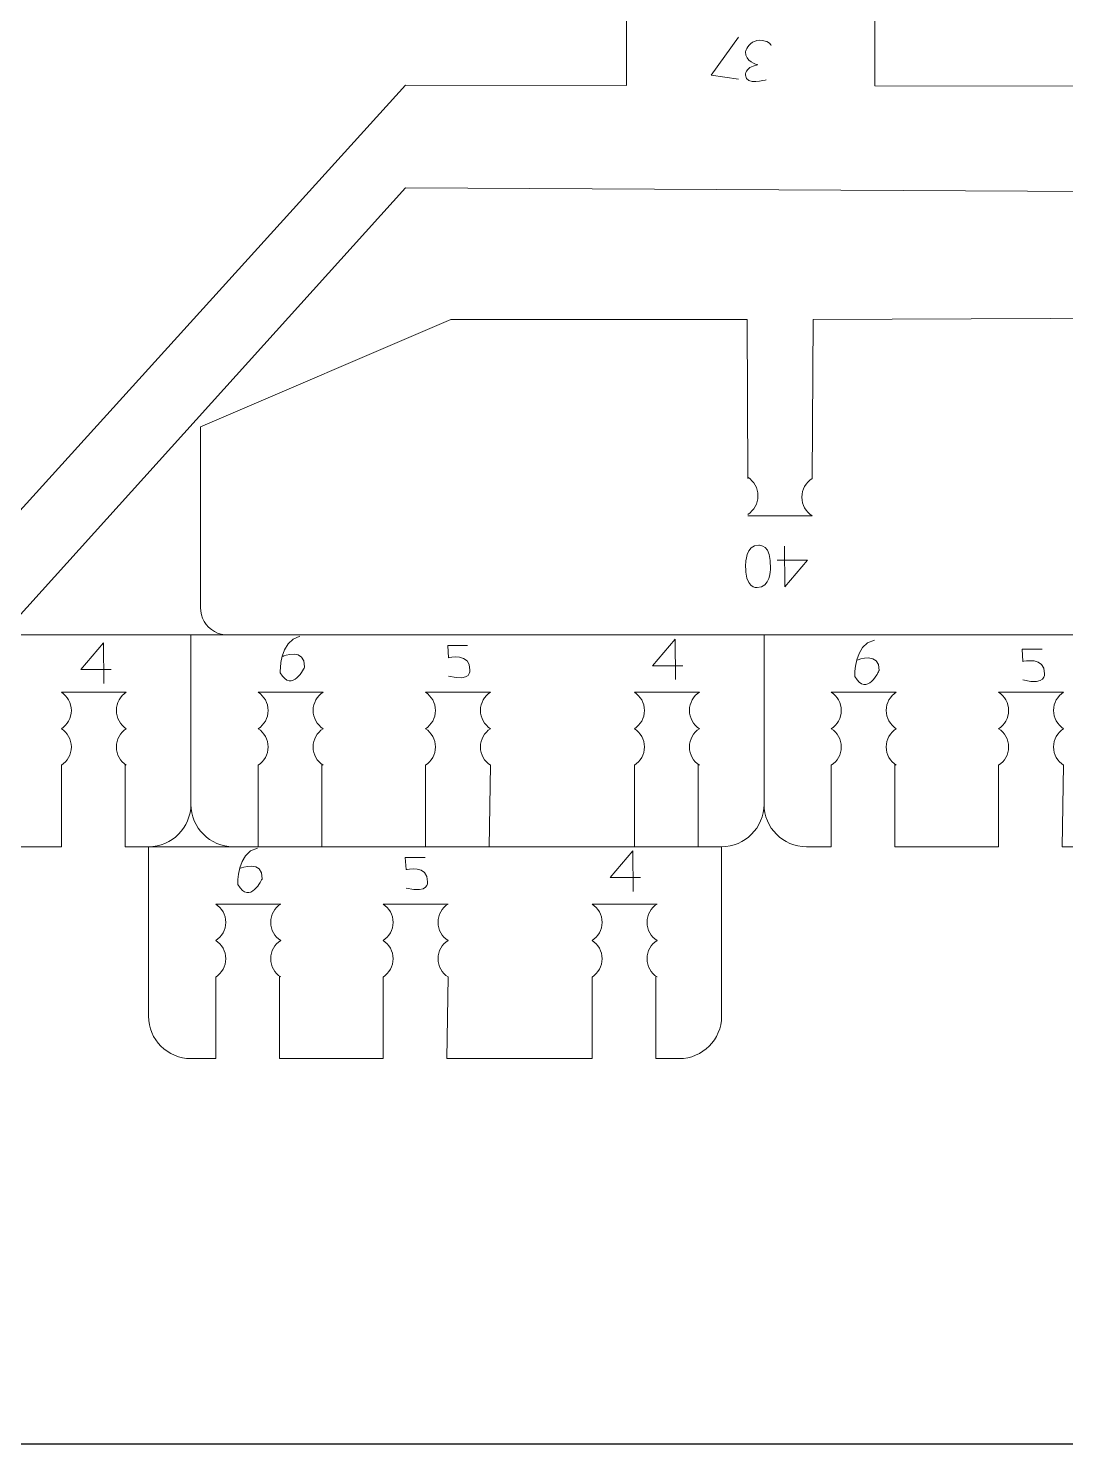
# Model space of a CAD drawing. Header units: centimetres. Extents: x -25 to 25, y -32.5 to 32.5.
# Drawn here: x 7.24 to 12.04, y -32.5 to -25.96 of the extents above; entities that cross this region are included whole.
import ezdxf

# ---------------------------------------------------------------- set-up
doc = ezdxf.new("R2010")
doc.units = ezdxf.units.CM
doc.header["$MEASUREMENT"] = 0
doc.layers.add('Capa 1', color=7, linetype='Continuous')

msp = doc.modelspace()

# ---------------------------------------------------------------- linework, layer by layer
at = {"layer": 'Capa 1', "color": 254}
msp.add_lwpolyline([(-25, -32.5), (25, -32.5), (25, 32.5), (-25, 32.5), (-25, -32.5)], close=True, dxfattribs=at)
at = {"layer": 'Capa 1', "color": 250, "lineweight": 9}
for points, knots in [([(7.12025, -28.7615), (7.12025, -28.7615), (8.9847, -26.69455), (8.9847, -26.69455), (8.9847, -26.69455), (8.9847, -26.69455), (12.14781, -26.71185), (12.14781, -26.71185), (12.14781, -26.71185), (12.14781, -26.71185), (12.17443, -26.2246), (12.17443, -26.2246), (12.17443, -26.2246), (12.17443, -26.2246), (11.15381, -26.22347), (11.15381, -26.22347), (11.15381, -26.22347), (11.15381, -26.22347), (11.15415, -25.91747), (11.15415, -25.91747), (11.15415, -25.91747), (11.15415, -25.91747), (10.00595, -25.91619), (10.00595, -25.91619), (10.00595, -25.91619), (10.00595, -25.91619), (10.0056, -26.22219), (10.0056, -26.22219), (10.0056, -26.22219), (10.0056, -26.22219), (8.98498, -26.22106), (8.98498, -26.22106), (8.98498, -26.22106), (8.98498, -26.22106), (7.14273, -28.25347), (7.14273, -28.25347), (7.14273, -28.25347), (7.12302, -28.31337), (7.07889, -28.36213), (7.02125, -28.3877), (7.02125, -28.3877), (6.96361, -28.41326), (6.89752, -28.41311), (6.83989, -28.3875), (6.83989, -28.3875), (6.83989, -28.3875), (5.79313, -28.38634), (5.79313, -28.38634), (5.79313, -28.38634), (5.79313, -28.38634), (5.79346, -28.08034), (5.79346, -28.08034), (5.79346, -28.08034), (5.79346, -28.08034), (4.64526, -28.07906), (4.64526, -28.07906), (4.64526, -28.07906), (4.64526, -28.07906), (4.64492, -28.38506), (4.64492, -28.38506), (4.64492, -28.38506), (4.64492, -28.38506), (3.76102, -28.38408), (3.76102, -28.38408), (3.76102, -28.38408), (3.69377, -28.42139), (3.61206, -28.42143), (3.54478, -28.38419), (3.54478, -28.38419), (3.4775, -28.34694), (3.43412, -28.27694), (3.43004, -28.20015), (3.43004, -28.20015), (3.43004, -28.20015), (2.22329, -26.26458), (2.22329, -26.26458), (2.22329, -26.26458), (2.22329, -26.26458), (2.22196, -26.7995), (2.22196, -26.7995), (2.22196, -26.7995), (2.22196, -26.7995), (3.32849, -28.76181), (3.32849, -28.76181)], [0, 0, 0, 0, 0.0454545, 0.0454545, 0.0454545, 0.0454545, 0.0909091, 0.0909091, 0.0909091, 0.0909091, 0.1363636, 0.1363636, 0.1363636, 0.1363636, 0.1818182, 0.1818182, 0.1818182, 0.1818182, 0.2272727, 0.2272727, 0.2272727, 0.2272727, 0.2727273, 0.2727273, 0.2727273, 0.2727273, 0.3181818, 0.3181818, 0.3181818, 0.3181818, 0.3636364, 0.3636364, 0.3636364, 0.3636364, 0.4090909, 0.4090909, 0.4090909, 0.4090909, 0.4545455, 0.4545455, 0.4545455, 0.4545455, 0.5, 0.5, 0.5, 0.5, 0.5454545, 0.5454545, 0.5454545, 0.5454545, 0.5909091, 0.5909091, 0.5909091, 0.5909091, 0.6363636, 0.6363636, 0.6363636, 0.6363636, 0.6818182, 0.6818182, 0.6818182, 0.6818182, 0.7272727, 0.7272727, 0.7272727, 0.7272727, 0.7727273, 0.7727273, 0.7727273, 0.7727273, 0.8181818, 0.8181818, 0.8181818, 0.8181818, 0.8636364, 0.8636364, 0.8636364, 0.8636364, 0.9090909, 0.9090909, 0.9090909, 0.9090909, 1, 1, 1, 1]), ([(8.14775, -28.76164), (8.14775, -28.76164), (8.13139, -28.75838), (8.13139, -28.75838), (8.13139, -28.75838), (8.13139, -28.75838), (8.11559, -28.75302), (8.11559, -28.75302), (8.11559, -28.75302), (8.11559, -28.75302), (8.10063, -28.74563), (8.10063, -28.74563), (8.10063, -28.74563), (8.10063, -28.74563), (8.08676, -28.73636), (8.08676, -28.73636), (8.08676, -28.73636), (8.08676, -28.73636), (8.07421, -28.72537), (8.07421, -28.72537), (8.07421, -28.72537), (8.07421, -28.72537), (8.06321, -28.71281), (8.06321, -28.71281), (8.06321, -28.71281), (8.06321, -28.71281), (8.05394, -28.69894), (8.05394, -28.69894), (8.05394, -28.69894), (8.05394, -28.69894), (8.04657, -28.68397), (8.04657, -28.68397), (8.04657, -28.68397), (8.04657, -28.68397), (8.04121, -28.66816), (8.04121, -28.66816), (8.04121, -28.66816), (8.04121, -28.66816), (8.03796, -28.6518), (8.03796, -28.6518), (8.03796, -28.6518), (8.03796, -28.6518), (8.03688, -28.63516), (8.03688, -28.63516), (8.03688, -28.63516), (8.03688, -28.63516), (8.03718, -27.79988), (8.03718, -27.79988), (8.03718, -27.79988), (8.03718, -27.79988), (9.19354, -27.30452), (9.19354, -27.30452)], [0, 0, 0, 0, 0.0714286, 0.0714286, 0.0714286, 0.0714286, 0.1428571, 0.1428571, 0.1428571, 0.1428571, 0.2142857, 0.2142857, 0.2142857, 0.2142857, 0.2857143, 0.2857143, 0.2857143, 0.2857143, 0.3571429, 0.3571429, 0.3571429, 0.3571429, 0.4285714, 0.4285714, 0.4285714, 0.4285714, 0.5, 0.5, 0.5, 0.5, 0.5714286, 0.5714286, 0.5714286, 0.5714286, 0.6428571, 0.6428571, 0.6428571, 0.6428571, 0.7142857, 0.7142857, 0.7142857, 0.7142857, 0.7857143, 0.7857143, 0.7857143, 0.7857143, 0.8571429, 0.8571429, 0.8571429, 0.8571429, 1, 1, 1, 1]), ([(9.19354, -27.30452), (9.19354, -27.30452), (10.56297, -27.30452), (10.56297, -27.30452), (10.56297, -27.30452), (10.56297, -27.30452), (10.56658, -28.03894), (10.56658, -28.03894)], [0, 0, 0, 0, 0.3333333, 0.3333333, 0.3333333, 0.3333333, 1, 1, 1, 1]), ([(10.86326, -28.03894), (10.86326, -28.03894), (10.86898, -27.30452), (10.86898, -27.30452), (10.86898, -27.30452), (10.86898, -27.30452), (13.79127, -27.29101), (13.79127, -27.29101), (13.79127, -27.29101), (13.79127, -27.29101), (13.79611, -28.03854), (13.79611, -28.03854)], [0, 0, 0, 0, 0.25, 0.25, 0.25, 0.25, 0.5, 0.5, 0.5, 0.5, 1, 1, 1, 1]), ([(10.56655, -28.20464), (10.5948, -28.1865), (10.61353, -28.1548), (10.61353, -28.11873), (10.61353, -28.11873), (10.61353, -28.08266), (10.5948, -28.05096), (10.56655, -28.03283)], [0, 0, 0, 0, 0.3333333, 0.3333333, 0.3333333, 0.3333333, 1, 1, 1, 1]), ([(10.86326, -28.21075), (10.835, -28.19261), (10.81627, -28.16091), (10.81627, -28.12484), (10.81627, -28.12484), (10.81627, -28.08877), (10.835, -28.05707), (10.86326, -28.03894)], [0, 0, 0, 0, 0.3333333, 0.3333333, 0.3333333, 0.3333333, 1, 1, 1, 1]), ([(7.99229, -28.76164), (7.99229, -29.21547), (7.99229, -29.54482), (7.99229, -29.54482), (7.99229, -29.54482), (7.99229, -29.65262), (7.90409, -29.74082), (7.79629, -29.74082), (7.79629, -29.74082), (7.79629, -29.74082), (7.68769, -29.74082), (7.68769, -29.74082), (7.68769, -29.74082), (7.68769, -29.74082), (7.68769, -29.35935), (7.68769, -29.35935)], [0, 0, 0, 0, 0.2, 0.2, 0.2, 0.2, 0.4, 0.4, 0.4, 0.4, 0.6, 0.6, 0.6, 0.6, 1, 1, 1, 1]), ([(10.6414, -28.76164), (10.6414, -29.21547), (10.6414, -29.54482), (10.6414, -29.54482), (10.6414, -29.54482), (10.6414, -29.65262), (10.5532, -29.74082), (10.4454, -29.74082), (10.4454, -29.74082), (10.4454, -29.74082), (10.3368, -29.74082), (10.3368, -29.74082), (10.3368, -29.74082), (10.3368, -29.74082), (10.3368, -29.35935), (10.3368, -29.35935)], [0, 0, 0, 0, 0.2, 0.2, 0.2, 0.2, 0.4, 0.4, 0.4, 0.4, 0.6, 0.6, 0.6, 0.6, 1, 1, 1, 1]), ([(7.39369, -29.19525), (7.42139, -29.17747), (7.43975, -29.14639), (7.43975, -29.11103), (7.43975, -29.11103), (7.43975, -29.07567), (7.42139, -29.04459), (7.39369, -29.02681)], [0, 0, 0, 0, 0.3333333, 0.3333333, 0.3333333, 0.3333333, 1, 1, 1, 1]), ([(7.6937, -29.19509), (7.666, -29.17731), (7.64764, -29.14623), (7.64764, -29.11087), (7.64764, -29.11087), (7.64764, -29.07551), (7.666, -29.04443), (7.6937, -29.02665)], [0, 0, 0, 0, 0.3333333, 0.3333333, 0.3333333, 0.3333333, 1, 1, 1, 1]), ([(8.30331, -29.19525), (8.33101, -29.17747), (8.34937, -29.14639), (8.34937, -29.11103), (8.34937, -29.11103), (8.34937, -29.07567), (8.33101, -29.04459), (8.30331, -29.02681)], [0, 0, 0, 0, 0.3333333, 0.3333333, 0.3333333, 0.3333333, 1, 1, 1, 1]), ([(8.60332, -29.19509), (8.57562, -29.17731), (8.55726, -29.14623), (8.55726, -29.11087), (8.55726, -29.11087), (8.55726, -29.07551), (8.57562, -29.04443), (8.60332, -29.02665)], [0, 0, 0, 0, 0.3333333, 0.3333333, 0.3333333, 0.3333333, 1, 1, 1, 1]), ([(9.07687, -29.19525), (9.10457, -29.17747), (9.12293, -29.14639), (9.12293, -29.11103), (9.12293, -29.11103), (9.12293, -29.07567), (9.10457, -29.04459), (9.07687, -29.02681)], [0, 0, 0, 0, 0.3333333, 0.3333333, 0.3333333, 0.3333333, 1, 1, 1, 1]), ([(9.37688, -29.19509), (9.34918, -29.17731), (9.33082, -29.14623), (9.33082, -29.11087), (9.33082, -29.11087), (9.33082, -29.07551), (9.34918, -29.04443), (9.37688, -29.02665)], [0, 0, 0, 0, 0.3333333, 0.3333333, 0.3333333, 0.3333333, 1, 1, 1, 1]), ([(10.0428, -29.19525), (10.0705, -29.17747), (10.08886, -29.14639), (10.08886, -29.11103), (10.08886, -29.11103), (10.08886, -29.07567), (10.0705, -29.04459), (10.0428, -29.02681)], [0, 0, 0, 0, 0.3333333, 0.3333333, 0.3333333, 0.3333333, 1, 1, 1, 1]), ([(10.34281, -29.19509), (10.31511, -29.17731), (10.29675, -29.14623), (10.29675, -29.11087), (10.29675, -29.11087), (10.29675, -29.07551), (10.31511, -29.04443), (10.34281, -29.02665)], [0, 0, 0, 0, 0.3333333, 0.3333333, 0.3333333, 0.3333333, 1, 1, 1, 1]), ([(10.95242, -29.19525), (10.98012, -29.17747), (10.99848, -29.14639), (10.99848, -29.11103), (10.99848, -29.11103), (10.99848, -29.07567), (10.98012, -29.04459), (10.95242, -29.02681)], [0, 0, 0, 0, 0.3333333, 0.3333333, 0.3333333, 0.3333333, 1, 1, 1, 1]), ([(11.25243, -29.19509), (11.22473, -29.17731), (11.20637, -29.14623), (11.20637, -29.11087), (11.20637, -29.11087), (11.20637, -29.07551), (11.22473, -29.04443), (11.25243, -29.02665)], [0, 0, 0, 0, 0.3333333, 0.3333333, 0.3333333, 0.3333333, 1, 1, 1, 1]), ([(11.72598, -29.19525), (11.75368, -29.17747), (11.77204, -29.14639), (11.77204, -29.11103), (11.77204, -29.11103), (11.77204, -29.07567), (11.75368, -29.04459), (11.72598, -29.02681)], [0, 0, 0, 0, 0.3333333, 0.3333333, 0.3333333, 0.3333333, 1, 1, 1, 1]), ([(12.02599, -29.19509), (11.99829, -29.17731), (11.97993, -29.14623), (11.97993, -29.11087), (11.97993, -29.11087), (11.97993, -29.07551), (11.99829, -29.04443), (12.02599, -29.02665)], [0, 0, 0, 0, 0.3333333, 0.3333333, 0.3333333, 0.3333333, 1, 1, 1, 1]), ([(7.39369, -29.36369), (7.42139, -29.34591), (7.43975, -29.31483), (7.43975, -29.27947), (7.43975, -29.27947), (7.43975, -29.24411), (7.42139, -29.21303), (7.39369, -29.19525)], [0, 0, 0, 0, 0.3333333, 0.3333333, 0.3333333, 0.3333333, 1, 1, 1, 1]), ([(7.6937, -29.36353), (7.666, -29.34575), (7.64764, -29.31467), (7.64764, -29.27931), (7.64764, -29.27931), (7.64764, -29.24395), (7.666, -29.21287), (7.6937, -29.19509)], [0, 0, 0, 0, 0.3333333, 0.3333333, 0.3333333, 0.3333333, 1, 1, 1, 1]), ([(8.30331, -29.36369), (8.33101, -29.34591), (8.34937, -29.31483), (8.34937, -29.27947), (8.34937, -29.27947), (8.34937, -29.24411), (8.33101, -29.21303), (8.30331, -29.19525)], [0, 0, 0, 0, 0.3333333, 0.3333333, 0.3333333, 0.3333333, 1, 1, 1, 1]), ([(8.60332, -29.36353), (8.57562, -29.34575), (8.55726, -29.31467), (8.55726, -29.27931), (8.55726, -29.27931), (8.55726, -29.24395), (8.57562, -29.21287), (8.60332, -29.19509)], [0, 0, 0, 0, 0.3333333, 0.3333333, 0.3333333, 0.3333333, 1, 1, 1, 1]), ([(9.07687, -29.36369), (9.10457, -29.34591), (9.12293, -29.31483), (9.12293, -29.27947), (9.12293, -29.27947), (9.12293, -29.24411), (9.10457, -29.21303), (9.07687, -29.19525)], [0, 0, 0, 0, 0.3333333, 0.3333333, 0.3333333, 0.3333333, 1, 1, 1, 1]), ([(9.37688, -29.36353), (9.34918, -29.34575), (9.33082, -29.31467), (9.33082, -29.27931), (9.33082, -29.27931), (9.33082, -29.24395), (9.34918, -29.21287), (9.37688, -29.19509)], [0, 0, 0, 0, 0.3333333, 0.3333333, 0.3333333, 0.3333333, 1, 1, 1, 1]), ([(10.0428, -29.36369), (10.0705, -29.34591), (10.08886, -29.31483), (10.08886, -29.27947), (10.08886, -29.27947), (10.08886, -29.24411), (10.0705, -29.21303), (10.0428, -29.19525)], [0, 0, 0, 0, 0.3333333, 0.3333333, 0.3333333, 0.3333333, 1, 1, 1, 1]), ([(10.34281, -29.36353), (10.31511, -29.34575), (10.29675, -29.31467), (10.29675, -29.27931), (10.29675, -29.27931), (10.29675, -29.24395), (10.31511, -29.21287), (10.34281, -29.19509)], [0, 0, 0, 0, 0.3333333, 0.3333333, 0.3333333, 0.3333333, 1, 1, 1, 1]), ([(10.95242, -29.36369), (10.98012, -29.34591), (10.99848, -29.31483), (10.99848, -29.27947), (10.99848, -29.27947), (10.99848, -29.24411), (10.98012, -29.21303), (10.95242, -29.19525)], [0, 0, 0, 0, 0.3333333, 0.3333333, 0.3333333, 0.3333333, 1, 1, 1, 1]), ([(11.25243, -29.36353), (11.22473, -29.34575), (11.20637, -29.31467), (11.20637, -29.27931), (11.20637, -29.27931), (11.20637, -29.24395), (11.22473, -29.21287), (11.25243, -29.19509)], [0, 0, 0, 0, 0.3333333, 0.3333333, 0.3333333, 0.3333333, 1, 1, 1, 1]), ([(11.72598, -29.36369), (11.75368, -29.34591), (11.77204, -29.31483), (11.77204, -29.27947), (11.77204, -29.27947), (11.77204, -29.24411), (11.75368, -29.21303), (11.72598, -29.19525)], [0, 0, 0, 0, 0.3333333, 0.3333333, 0.3333333, 0.3333333, 1, 1, 1, 1]), ([(12.02599, -29.36353), (11.99829, -29.34575), (11.97993, -29.31467), (11.97993, -29.27931), (11.97993, -29.27931), (11.97993, -29.24395), (11.99829, -29.21287), (12.02599, -29.19509)], [0, 0, 0, 0, 0.3333333, 0.3333333, 0.3333333, 0.3333333, 1, 1, 1, 1]), ([(7.39369, -29.36369), (7.39369, -29.36369), (7.39369, -29.74082), (7.39369, -29.74082), (7.39369, -29.74082), (7.39369, -29.74082), (6.72176, -29.74082), (6.72176, -29.74082), (6.72176, -29.74082), (6.72176, -29.74082), (6.72777, -29.36353), (6.72777, -29.36353)], [0, 0, 0, 0, 0.25, 0.25, 0.25, 0.25, 0.5, 0.5, 0.5, 0.5, 1, 1, 1, 1]), ([(8.30331, -29.36369), (8.30331, -29.36369), (8.30331, -29.74082), (8.30331, -29.74082), (8.30331, -29.74082), (8.30331, -29.74082), (8.18829, -29.74082), (8.18829, -29.74082), (8.18829, -29.74082), (8.08049, -29.74082), (7.99229, -29.65262), (7.99229, -29.54482)], [0, 0, 0, 0, 0.25, 0.25, 0.25, 0.25, 0.5, 0.5, 0.5, 0.5, 1, 1, 1, 1]), ([(9.07687, -29.36369), (9.07687, -29.36369), (9.07687, -29.74082), (9.07687, -29.74082), (9.07687, -29.74082), (9.07687, -29.74082), (8.59731, -29.74082), (8.59731, -29.74082), (8.59731, -29.74082), (8.59731, -29.74082), (8.59731, -29.35935), (8.59731, -29.35935)], [0, 0, 0, 0, 0.25, 0.25, 0.25, 0.25, 0.5, 0.5, 0.5, 0.5, 1, 1, 1, 1]), ([(10.0428, -29.36369), (10.0428, -29.36369), (10.0428, -29.74082), (10.0428, -29.74082), (10.0428, -29.74082), (10.0428, -29.74082), (9.37087, -29.74082), (9.37087, -29.74082), (9.37087, -29.74082), (9.37087, -29.74082), (9.37688, -29.36353), (9.37688, -29.36353)], [0, 0, 0, 0, 0.25, 0.25, 0.25, 0.25, 0.5, 0.5, 0.5, 0.5, 1, 1, 1, 1]), ([(10.95242, -29.36369), (10.95242, -29.36369), (10.95242, -29.74082), (10.95242, -29.74082), (10.95242, -29.74082), (10.95242, -29.74082), (10.8374, -29.74082), (10.8374, -29.74082), (10.8374, -29.74082), (10.7296, -29.74082), (10.6414, -29.65262), (10.6414, -29.54482)], [0, 0, 0, 0, 0.25, 0.25, 0.25, 0.25, 0.5, 0.5, 0.5, 0.5, 1, 1, 1, 1]), ([(11.72598, -29.36369), (11.72598, -29.36369), (11.72598, -29.74082), (11.72598, -29.74082), (11.72598, -29.74082), (11.72598, -29.74082), (11.24642, -29.74082), (11.24642, -29.74082), (11.24642, -29.74082), (11.24642, -29.74082), (11.24642, -29.35935), (11.24642, -29.35935)], [0, 0, 0, 0, 0.25, 0.25, 0.25, 0.25, 0.5, 0.5, 0.5, 0.5, 1, 1, 1, 1]), ([(12.69191, -29.36369), (12.69191, -29.36369), (12.69191, -29.74082), (12.69191, -29.74082), (12.69191, -29.74082), (12.69191, -29.74082), (12.01998, -29.74082), (12.01998, -29.74082), (12.01998, -29.74082), (12.01998, -29.74082), (12.02599, -29.36353), (12.02599, -29.36353)], [0, 0, 0, 0, 0.25, 0.25, 0.25, 0.25, 0.5, 0.5, 0.5, 0.5, 1, 1, 1, 1]), ([(7.79629, -30.524), (7.79629, -30.524), (7.79629, -29.74082), (7.79629, -29.74082), (7.79629, -29.74082), (7.79629, -29.74082), (8.18829, -29.74082), (8.18829, -29.74082)], [0, 0, 0, 0, 0.3333333, 0.3333333, 0.3333333, 0.3333333, 1, 1, 1, 1]), ([(10.4454, -29.74082), (10.4454, -30.19465), (10.4454, -30.524), (10.4454, -30.524), (10.4454, -30.524), (10.4454, -30.6318), (10.3572, -30.72), (10.2494, -30.72), (10.2494, -30.72), (10.2494, -30.72), (10.1408, -30.72), (10.1408, -30.72), (10.1408, -30.72), (10.1408, -30.72), (10.1408, -30.33853), (10.1408, -30.33853)], [0, 0, 0, 0, 0.2, 0.2, 0.2, 0.2, 0.4, 0.4, 0.4, 0.4, 0.6, 0.6, 0.6, 0.6, 1, 1, 1, 1]), ([(8.10731, -30.17443), (8.13501, -30.15665), (8.15337, -30.12557), (8.15337, -30.09021), (8.15337, -30.09021), (8.15337, -30.05485), (8.13501, -30.02377), (8.10731, -30.00599)], [0, 0, 0, 0, 0.3333333, 0.3333333, 0.3333333, 0.3333333, 1, 1, 1, 1]), ([(8.40732, -30.17427), (8.37962, -30.15649), (8.36126, -30.12541), (8.36126, -30.09005), (8.36126, -30.09005), (8.36126, -30.05469), (8.37962, -30.02361), (8.40732, -30.00583)], [0, 0, 0, 0, 0.3333333, 0.3333333, 0.3333333, 0.3333333, 1, 1, 1, 1]), ([(8.88087, -30.17443), (8.90857, -30.15665), (8.92693, -30.12557), (8.92693, -30.09021), (8.92693, -30.09021), (8.92693, -30.05485), (8.90857, -30.02377), (8.88087, -30.00599)], [0, 0, 0, 0, 0.3333333, 0.3333333, 0.3333333, 0.3333333, 1, 1, 1, 1]), ([(9.18088, -30.17427), (9.15318, -30.15649), (9.13482, -30.12541), (9.13482, -30.09005), (9.13482, -30.09005), (9.13482, -30.05469), (9.15318, -30.02361), (9.18088, -30.00583)], [0, 0, 0, 0, 0.3333333, 0.3333333, 0.3333333, 0.3333333, 1, 1, 1, 1]), ([(9.8468, -30.17443), (9.8745, -30.15665), (9.89286, -30.12557), (9.89286, -30.09021), (9.89286, -30.09021), (9.89286, -30.05485), (9.8745, -30.02377), (9.8468, -30.00599)], [0, 0, 0, 0, 0.3333333, 0.3333333, 0.3333333, 0.3333333, 1, 1, 1, 1]), ([(10.14681, -30.17427), (10.11911, -30.15649), (10.10075, -30.12541), (10.10075, -30.09005), (10.10075, -30.09005), (10.10075, -30.05469), (10.11911, -30.02361), (10.14681, -30.00583)], [0, 0, 0, 0, 0.3333333, 0.3333333, 0.3333333, 0.3333333, 1, 1, 1, 1]), ([(8.10731, -30.34287), (8.13501, -30.32509), (8.15337, -30.29401), (8.15337, -30.25865), (8.15337, -30.25865), (8.15337, -30.22329), (8.13501, -30.19221), (8.10731, -30.17443)], [0, 0, 0, 0, 0.3333333, 0.3333333, 0.3333333, 0.3333333, 1, 1, 1, 1]), ([(8.40732, -30.34271), (8.37962, -30.32493), (8.36126, -30.29385), (8.36126, -30.25849), (8.36126, -30.25849), (8.36126, -30.22313), (8.37962, -30.19205), (8.40732, -30.17427)], [0, 0, 0, 0, 0.3333333, 0.3333333, 0.3333333, 0.3333333, 1, 1, 1, 1]), ([(8.88087, -30.34287), (8.90857, -30.32509), (8.92693, -30.29401), (8.92693, -30.25865), (8.92693, -30.25865), (8.92693, -30.22329), (8.90857, -30.19221), (8.88087, -30.17443)], [0, 0, 0, 0, 0.3333333, 0.3333333, 0.3333333, 0.3333333, 1, 1, 1, 1]), ([(9.18088, -30.34271), (9.15318, -30.32493), (9.13482, -30.29385), (9.13482, -30.25849), (9.13482, -30.25849), (9.13482, -30.22313), (9.15318, -30.19205), (9.18088, -30.17427)], [0, 0, 0, 0, 0.3333333, 0.3333333, 0.3333333, 0.3333333, 1, 1, 1, 1]), ([(9.8468, -30.34287), (9.8745, -30.32509), (9.89286, -30.29401), (9.89286, -30.25865), (9.89286, -30.25865), (9.89286, -30.22329), (9.8745, -30.19221), (9.8468, -30.17443)], [0, 0, 0, 0, 0.3333333, 0.3333333, 0.3333333, 0.3333333, 1, 1, 1, 1]), ([(10.14681, -30.34271), (10.11911, -30.32493), (10.10075, -30.29385), (10.10075, -30.25849), (10.10075, -30.25849), (10.10075, -30.22313), (10.11911, -30.19205), (10.14681, -30.17427)], [0, 0, 0, 0, 0.3333333, 0.3333333, 0.3333333, 0.3333333, 1, 1, 1, 1]), ([(8.10731, -30.34287), (8.10731, -30.34287), (8.10731, -30.72), (8.10731, -30.72), (8.10731, -30.72), (8.10731, -30.72), (7.99229, -30.72), (7.99229, -30.72), (7.99229, -30.72), (7.88449, -30.72), (7.79629, -30.6318), (7.79629, -30.524)], [0, 0, 0, 0, 0.25, 0.25, 0.25, 0.25, 0.5, 0.5, 0.5, 0.5, 1, 1, 1, 1]), ([(8.88087, -30.34287), (8.88087, -30.34287), (8.88087, -30.72), (8.88087, -30.72), (8.88087, -30.72), (8.88087, -30.72), (8.40131, -30.72), (8.40131, -30.72), (8.40131, -30.72), (8.40131, -30.72), (8.40131, -30.33853), (8.40131, -30.33853)], [0, 0, 0, 0, 0.25, 0.25, 0.25, 0.25, 0.5, 0.5, 0.5, 0.5, 1, 1, 1, 1]), ([(9.8468, -30.34287), (9.8468, -30.34287), (9.8468, -30.72), (9.8468, -30.72), (9.8468, -30.72), (9.8468, -30.72), (9.17487, -30.72), (9.17487, -30.72), (9.17487, -30.72), (9.17487, -30.72), (9.18088, -30.34271), (9.18088, -30.34271)], [0, 0, 0, 0, 0.25, 0.25, 0.25, 0.25, 0.5, 0.5, 0.5, 0.5, 1, 1, 1, 1])]:
    msp.add_open_spline(points, degree=3, knots=knots, dxfattribs=at)
at = {"layer": 'Capa 1', "color": 22, "lineweight": 9}
for points, knots in [([(10.5234, -26.19369), (10.5234, -26.19369), (10.39699, -26.17511), (10.39699, -26.17511), (10.39699, -26.17511), (10.39699, -26.17511), (10.52324, -25.99822), (10.52324, -25.99822)], [0, 0, 0, 0, 0.3333333, 0.3333333, 0.3333333, 0.3333333, 1, 1, 1, 1]), ([(10.674, -26.03753), (10.674, -26.03753), (10.66944, -26.01781), (10.63288, -26.01367), (10.63288, -26.01367), (10.61391, -26.01152), (10.5994, -26.01629), (10.58845, -26.02256), (10.58845, -26.02256), (10.56176, -26.03792), (10.55622, -26.06704), (10.55622, -26.06704), (10.55622, -26.06704), (10.55126, -26.10931), (10.61185, -26.12651), (10.61185, -26.12651), (10.61185, -26.12651), (10.54803, -26.14011), (10.55575, -26.17437), (10.55575, -26.17437), (10.55575, -26.17437), (10.55713, -26.22553), (10.65069, -26.196), (10.65069, -26.196)], [0, 0, 0, 0, 0.1428571, 0.1428571, 0.1428571, 0.1428571, 0.2857143, 0.2857143, 0.2857143, 0.2857143, 0.4285714, 0.4285714, 0.4285714, 0.4285714, 0.5714286, 0.5714286, 0.5714286, 0.5714286, 0.7142857, 0.7142857, 0.7142857, 0.7142857, 1, 1, 1, 1]), ([(10.61027, -28.54298), (10.61027, -28.54298), (10.5506, -28.55063), (10.55659, -28.43379), (10.55659, -28.43379), (10.55659, -28.43379), (10.55663, -28.34474), (10.61759, -28.34698)], [0, 0, 0, 0, 0.3333333, 0.3333333, 0.3333333, 0.3333333, 1, 1, 1, 1]), ([(10.61759, -28.3472), (10.61759, -28.3472), (10.67721, -28.33951), (10.6712, -28.45641), (10.6712, -28.45641), (10.6712, -28.45641), (10.6712, -28.54547), (10.61027, -28.54317)], [0, 0, 0, 0, 0.3333333, 0.3333333, 0.3333333, 0.3333333, 1, 1, 1, 1]), ([(10.70264, -28.41542), (10.70264, -28.41542), (10.8423, -28.41542), (10.8423, -28.41542), (10.8423, -28.41542), (10.8423, -28.41542), (10.73725, -28.53903), (10.73725, -28.53903), (10.73725, -28.53903), (10.73725, -28.53903), (10.73604, -28.35112), (10.73604, -28.35112)], [0, 0, 0, 0, 0.25, 0.25, 0.25, 0.25, 0.5, 0.5, 0.5, 0.5, 1, 1, 1, 1]), ([(8.41687, -28.86069), (8.41687, -28.86069), (8.52279, -28.81933), (8.51774, -28.90976), (8.51774, -28.90976), (8.51774, -28.90976), (8.46145, -29.03397), (8.40508, -28.93636), (8.40508, -28.93636), (8.40508, -28.93636), (8.40004, -28.78839), (8.49583, -28.76824)], [0, 0, 0, 0, 0.25, 0.25, 0.25, 0.25, 0.5, 0.5, 0.5, 0.5, 1, 1, 1, 1]), ([(10.26591, -28.90423), (10.26591, -28.90423), (10.12625, -28.90423), (10.12625, -28.90423), (10.12625, -28.90423), (10.12625, -28.90423), (10.2313, -28.78062), (10.2313, -28.78062), (10.2313, -28.78062), (10.2313, -28.78062), (10.23251, -28.96853), (10.23251, -28.96853)], [0, 0, 0, 0, 0.25, 0.25, 0.25, 0.25, 0.5, 0.5, 0.5, 0.5, 1, 1, 1, 1]), ([(11.07266, -28.87775), (11.07266, -28.87775), (11.17858, -28.83639), (11.17353, -28.92682), (11.17353, -28.92682), (11.17353, -28.92682), (11.11724, -29.05103), (11.06087, -28.95342), (11.06087, -28.95342), (11.06087, -28.95342), (11.05583, -28.80545), (11.15162, -28.7853)], [0, 0, 0, 0, 0.25, 0.25, 0.25, 0.25, 0.5, 0.5, 0.5, 0.5, 1, 1, 1, 1]), ([(7.62348, -28.92129), (7.62348, -28.92129), (7.48382, -28.92129), (7.48382, -28.92129), (7.48382, -28.92129), (7.48382, -28.92129), (7.58887, -28.79768), (7.58887, -28.79768), (7.58887, -28.79768), (7.58887, -28.79768), (7.59008, -28.98559), (7.59008, -28.98559)], [0, 0, 0, 0, 0.25, 0.25, 0.25, 0.25, 0.5, 0.5, 0.5, 0.5, 1, 1, 1, 1]), ([(9.27084, -28.81118), (9.27084, -28.81118), (9.17937, -28.81063), (9.17937, -28.81063), (9.17937, -28.81063), (9.17937, -28.81063), (9.18266, -28.86701), (9.18266, -28.86701)], [0, 0, 0, 0, 0.3333333, 0.3333333, 0.3333333, 0.3333333, 1, 1, 1, 1]), ([(9.18266, -28.86701), (9.18266, -28.86701), (9.28775, -28.84295), (9.28157, -28.92418), (9.28157, -28.92418), (9.28157, -28.92418), (9.29268, -28.97987), (9.18266, -28.95266)], [0, 0, 0, 0, 0.3333333, 0.3333333, 0.3333333, 0.3333333, 1, 1, 1, 1]), ([(11.92663, -28.82824), (11.92663, -28.82824), (11.83516, -28.82769), (11.83516, -28.82769), (11.83516, -28.82769), (11.83516, -28.82769), (11.83845, -28.88407), (11.83845, -28.88407)], [0, 0, 0, 0, 0.3333333, 0.3333333, 0.3333333, 0.3333333, 1, 1, 1, 1]), ([(11.83845, -28.88407), (11.83845, -28.88407), (11.94354, -28.86001), (11.93736, -28.94124), (11.93736, -28.94124), (11.93736, -28.94124), (11.94847, -28.99693), (11.83845, -28.96972)], [0, 0, 0, 0, 0.3333333, 0.3333333, 0.3333333, 0.3333333, 1, 1, 1, 1]), ([(8.22087, -29.83987), (8.22087, -29.83987), (8.32679, -29.79851), (8.32174, -29.88894), (8.32174, -29.88894), (8.32174, -29.88894), (8.26545, -30.01315), (8.20908, -29.91554), (8.20908, -29.91554), (8.20908, -29.91554), (8.20404, -29.76757), (8.29983, -29.74742)], [0, 0, 0, 0, 0.25, 0.25, 0.25, 0.25, 0.5, 0.5, 0.5, 0.5, 1, 1, 1, 1]), ([(10.06991, -29.88341), (10.06991, -29.88341), (9.93025, -29.88341), (9.93025, -29.88341), (9.93025, -29.88341), (9.93025, -29.88341), (10.0353, -29.7598), (10.0353, -29.7598), (10.0353, -29.7598), (10.0353, -29.7598), (10.03651, -29.94771), (10.03651, -29.94771)], [0, 0, 0, 0, 0.25, 0.25, 0.25, 0.25, 0.5, 0.5, 0.5, 0.5, 1, 1, 1, 1]), ([(9.07484, -29.79036), (9.07484, -29.79036), (8.98337, -29.78981), (8.98337, -29.78981), (8.98337, -29.78981), (8.98337, -29.78981), (8.98666, -29.84619), (8.98666, -29.84619)], [0, 0, 0, 0, 0.3333333, 0.3333333, 0.3333333, 0.3333333, 1, 1, 1, 1]), ([(8.98666, -29.84619), (8.98666, -29.84619), (9.09175, -29.82213), (9.08557, -29.90336), (9.08557, -29.90336), (9.08557, -29.90336), (9.09668, -29.95905), (8.98666, -29.93184)], [0, 0, 0, 0, 0.3333333, 0.3333333, 0.3333333, 0.3333333, 1, 1, 1, 1])]:
    msp.add_open_spline(points, degree=3, knots=knots, dxfattribs=at)
at = {"layer": 'Capa 1', "color": 250, "lineweight": 9}
for points in [[(10.56658, -28.21075), (10.56658, -28.21075), (10.86326, -28.21075), (10.86326, -28.21075)], [(7.99229, -28.76164), (7.99229, -28.76164), (5.34318, -28.76164), (5.34318, -28.76164)], [(10.6414, -28.76164), (10.6414, -28.76164), (7.99229, -28.76164), (7.99229, -28.76164)], [(13.29051, -28.76164), (13.29051, -28.76164), (10.6414, -28.76164), (10.6414, -28.76164)], [(7.6937, -29.02665), (7.6937, -29.02665), (7.39369, -29.02681), (7.39369, -29.02681)], [(8.60332, -29.02665), (8.60332, -29.02665), (8.30331, -29.02681), (8.30331, -29.02681)], [(9.37688, -29.02665), (9.37688, -29.02665), (9.07687, -29.02681), (9.07687, -29.02681)], [(10.34281, -29.02665), (10.34281, -29.02665), (10.0428, -29.02681), (10.0428, -29.02681)], [(11.25243, -29.02665), (11.25243, -29.02665), (10.95242, -29.02681), (10.95242, -29.02681)], [(12.02599, -29.02665), (12.02599, -29.02665), (11.72598, -29.02681), (11.72598, -29.02681)], [(8.30331, -29.74082), (8.30331, -29.74082), (8.59731, -29.74082), (8.59731, -29.74082)], [(9.07687, -29.74082), (9.07687, -29.74082), (9.37087, -29.74082), (9.37087, -29.74082)], [(10.0428, -29.74082), (10.0428, -29.74082), (10.3368, -29.74082), (10.3368, -29.74082)], [(8.40732, -30.00583), (8.40732, -30.00583), (8.10731, -30.00599), (8.10731, -30.00599)], [(9.18088, -30.00583), (9.18088, -30.00583), (8.88087, -30.00599), (8.88087, -30.00599)], [(10.14681, -30.00583), (10.14681, -30.00583), (9.8468, -30.00599), (9.8468, -30.00599)]]:
    msp.add_open_spline(points, degree=3, dxfattribs=at)

doc.saveas('drawing.dxf')
